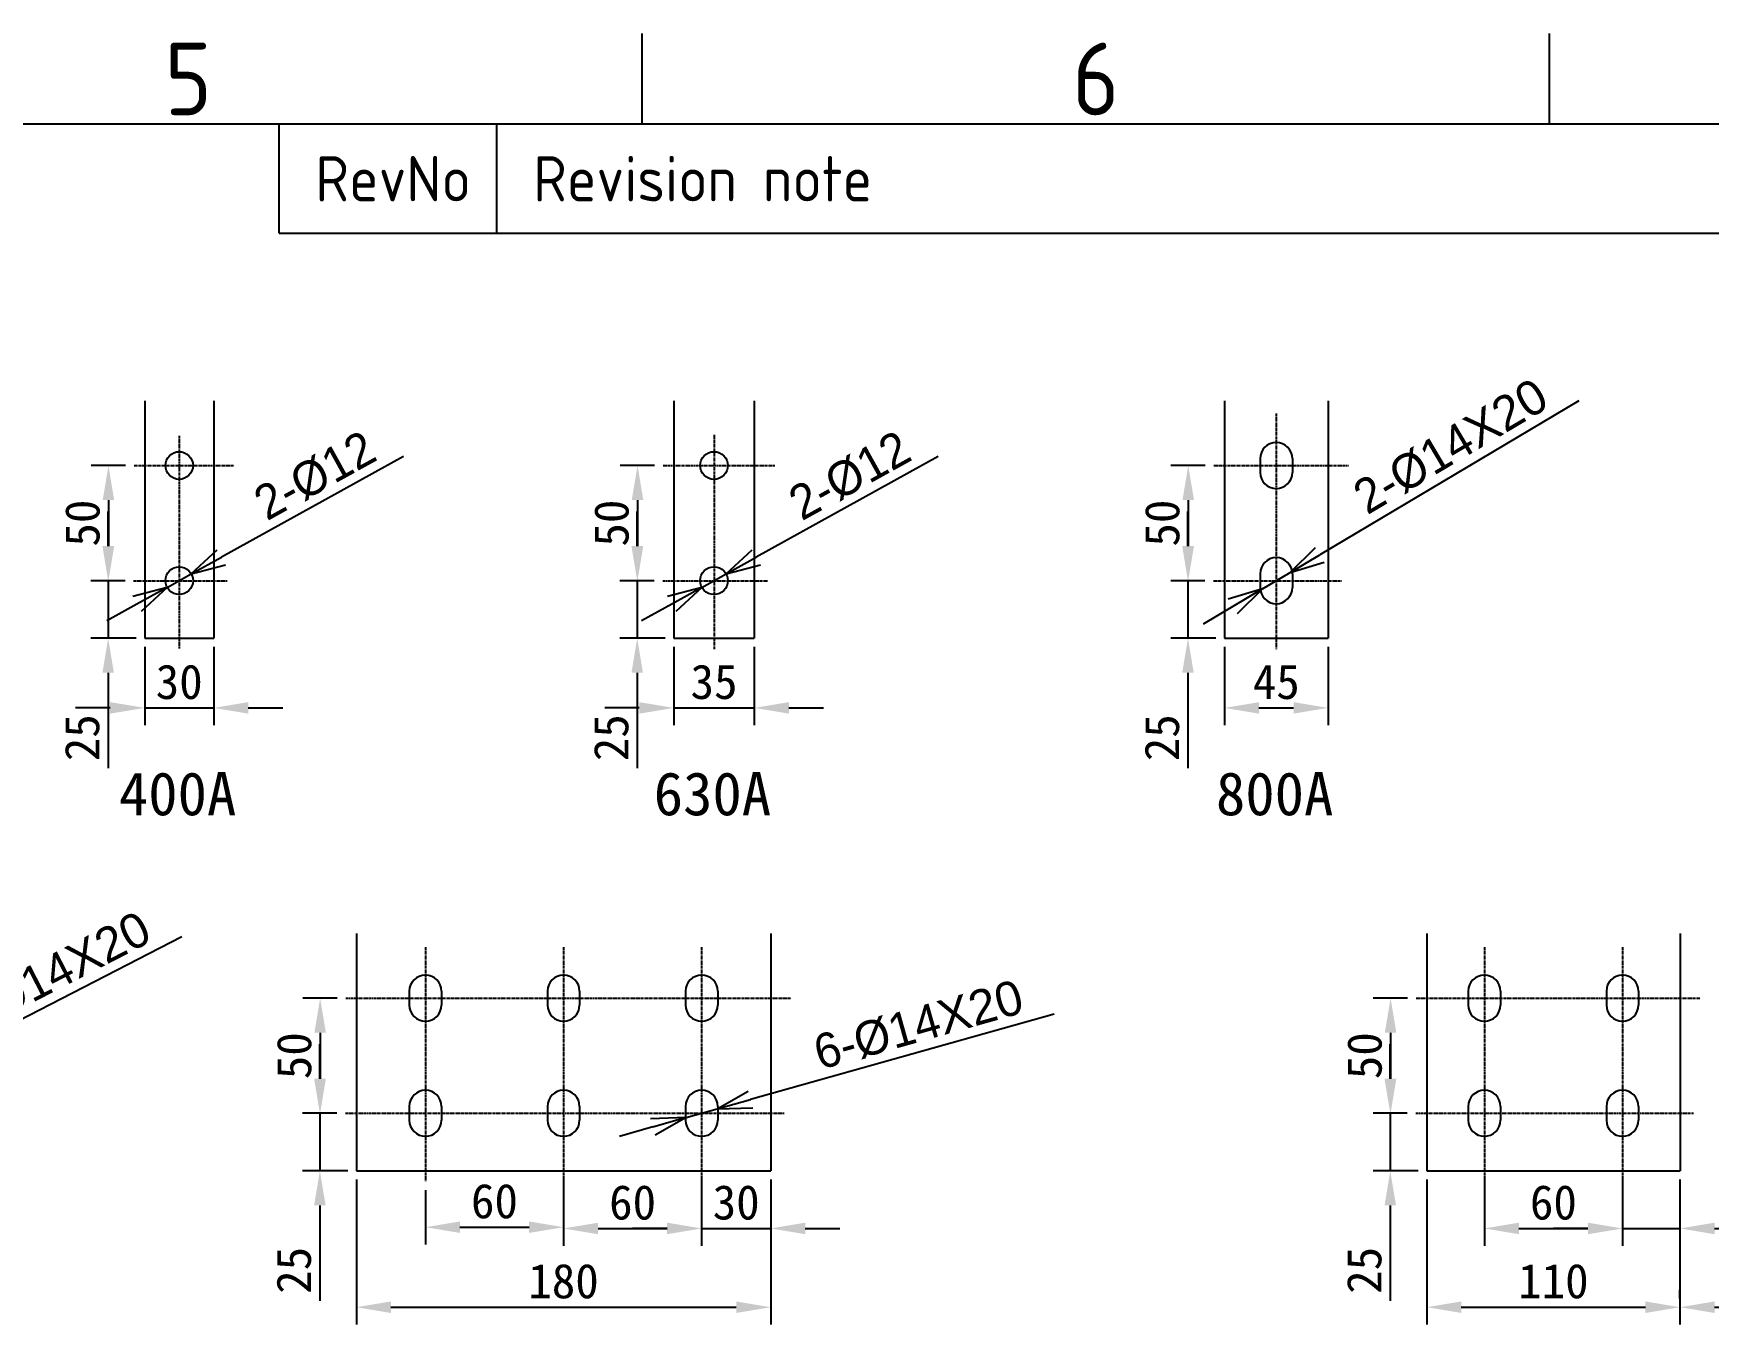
# Model space of a CAD drawing. Header units: millimetres. Extents: x 577122 to 1170950, y -59727 to -57385.
# Drawn here: x 578591 to 579318, y -57985 to -57424 of the extents above; entities that cross this region are included whole.
import ezdxf
from ezdxf.enums import TextEntityAlignment as Align

# ---------------------------------------------------------------- set-up
doc = ezdxf.new("R2010")
doc.units = ezdxf.units.MM
doc.linetypes.add('CENTER', pattern=[2, 1.25, -0.25, 0.25, -0.25])
for name, color, linetype in [('FRAME025', 7, 'Continuous'), ('FRAME050', 6, 'Continuous'), ('FRAME070', 5, 'Continuous')]:
    doc.layers.add(name, color=color, linetype=linetype)
doc.styles.add('ISOCP', font='isocp.shx')
doc.styles.get("Standard").update_dxf_attribs({"font": ''})
doc.styles.add('Style-ENGINEERING', font='ENGINEERING.shx')
doc.styles.add('STYLE1', font='')
doc.styles.get('Standard').set_extended_font_data('NSimSun')
doc.styles.get('STYLE1').set_extended_font_data('仿宋_GB2312')
doc.dimstyles.get("Standard").update_dxf_attribs({"dimtxt": 0.25, "dimasz": 0.25, "dimexe": 0.125, "dimexo": 0.125, "dimgap": 0.125, "dimtad": 1, "dimdec": 4, "dimzin": 2, "dimdsep": 46, "dimtxsty": 'Style-ENGINEERING', "dimblk": 'TerminatorOpen', "dimcen": 0, "dimadec": 4, "dimazin": 3, "dimtfac": 1, "dimtdec": 4, "dimtofl": 0, "dimtmove": 0, "dimatfit": 3, "dimfxl": 0.125, "dimfrac": 2, "dimtolj": 1, "dimtzin": 2, "dimarcsym": 0})
doc.dimstyles.new('STANDARD$0', dxfattribs={"dimtxt": 5, "dimasz": 5, "dimexe": 2.5, "dimexo": 0, "dimgap": 1.25, "dimtad": 1, "dimdec": 4, "dimzin": 0, "dimdsep": 46, "dimtxsty": 'Standard', "dimcen": 0, "dimadec": 0, "dimazin": 0, "dimtfac": 0.514286, "dimtdec": 4, "dimtix": 1, "dimtmove": 0, "dimatfit": 3, "dimfxl": 1, "dimtolj": 1, "dimtzin": 0, "dimarcsym": 0})

# ---------------------------------------------------------------- blocks, each defined once
blk = doc.blocks.new('*D246')
at = {"color": 0, "lineweight": -2}
for p, q in [((578638.84, -57690.51), (578638.84, -57724.51)), ((578668.84, -57690.51), (578668.84, -57724.51)), ((578623.84, -57717.01), (578608.84, -57717.01)), ((578638.84, -57717.01), (578668.84, -57717.01)), ((578683.84, -57717.01), (578698.84, -57717.01))]:
    blk.add_line(p, q, dxfattribs=at)
at = {"color": 0}
for points in [[(578623.84, -57714.51), (578623.84, -57719.51), (578638.84, -57717.01)], [(578683.84, -57714.51), (578683.84, -57719.51), (578668.84, -57717.01)]]:
    blk.add_solid(points, dxfattribs=at)
at = {"layer": 'Defpoints', "color": 0}
for p in [(578638.84, -57686.76), (578668.84, -57686.76), (578668.84, -57717.01)]:
    blk.add_point(p, dxfattribs=at)
at = {"color": 0, "insert": (578653.84, -57705.76), "char_height": 15, "attachment_point": 5}
blk.add_mtext('\\A1;30', dxfattribs=at)
blk = doc.blocks.new('*D247')
at = {"color": 0, "lineweight": -2}
for p, q in [((578622.98, -57646.76), (578622.98, -57631.76)), ((578630.3, -57661.76), (578615.48, -57661.76)), ((578622.98, -57661.76), (578622.98, -57686.76)), ((578635.09, -57686.76), (578615.48, -57686.76)), ((578622.98, -57701.76), (578622.98, -57743.17))]:
    blk.add_line(p, q, dxfattribs=at)
at = {"color": 0}
for points in [[(578620.48, -57646.76), (578625.48, -57646.76), (578622.98, -57661.76)], [(578620.48, -57701.76), (578625.48, -57701.76), (578622.98, -57686.76)]]:
    blk.add_solid(points, dxfattribs=at)
at = {"layer": 'Defpoints', "color": 0}
for p in [(578634.05, -57661.76), (578622.98, -57686.76), (578638.84, -57686.76)]:
    blk.add_point(p, dxfattribs=at)
at = {"color": 0, "insert": (578611.73, -57729.96), "char_height": 15, "attachment_point": 5, "rotation": 90}
blk.add_mtext('\\A1;25', dxfattribs=at)
blk = doc.blocks.new('*D248')
at = {"color": 0, "lineweight": -2}
for p, q in [((578630.48, -57611.76), (578615.6, -57611.76)), ((578623.1, -57626.76), (578623.1, -57646.76)), ((578623.83, -57661.76), (578615.6, -57661.76))]:
    blk.add_line(p, q, dxfattribs=at)
at = {"color": 0}
for points in [[(578620.6, -57626.76), (578625.6, -57626.76), (578623.1, -57611.76)], [(578620.6, -57646.76), (578625.6, -57646.76), (578623.1, -57661.76)]]:
    blk.add_solid(points, dxfattribs=at)
at = {"layer": 'Defpoints', "color": 0}
for p in [(578634.23, -57611.76), (578623.1, -57661.76), (578627.58, -57661.76)]:
    blk.add_point(p, dxfattribs=at)
at = {"color": 0, "insert": (578611.85, -57636.76), "char_height": 15, "attachment_point": 5, "rotation": 90}
blk.add_mtext('\\A1;50', dxfattribs=at)
blk = doc.blocks.new('*D249')
at = {"color": 0, "lineweight": -2}
for p, q in [((578860.32, -57611.76), (578845.44, -57611.76)), ((578852.94, -57626.76), (578852.94, -57646.76)), ((578853.67, -57661.76), (578845.44, -57661.76))]:
    blk.add_line(p, q, dxfattribs=at)
at = {"color": 0}
for points in [[(578850.44, -57626.76), (578855.44, -57626.76), (578852.94, -57611.76)], [(578850.44, -57646.76), (578855.44, -57646.76), (578852.94, -57661.76)]]:
    blk.add_solid(points, dxfattribs=at)
at = {"layer": 'Defpoints', "color": 0}
for p in [(578864.07, -57611.76), (578852.94, -57661.76), (578857.42, -57661.76)]:
    blk.add_point(p, dxfattribs=at)
at = {"color": 0, "insert": (578841.69, -57636.76), "char_height": 15, "attachment_point": 5, "rotation": 90}
blk.add_mtext('\\A1;50', dxfattribs=at)
blk = doc.blocks.new('*D250')
at = {"color": 0, "lineweight": -2}
for p, q in [((578852.81, -57646.76), (578852.81, -57631.76)), ((578860.14, -57661.76), (578845.31, -57661.76)), ((578852.81, -57661.76), (578852.81, -57686.76)), ((578864.93, -57686.76), (578845.31, -57686.76)), ((578852.81, -57701.76), (578852.81, -57743.17))]:
    blk.add_line(p, q, dxfattribs=at)
at = {"color": 0}
for points in [[(578850.31, -57646.76), (578855.31, -57646.76), (578852.81, -57661.76)], [(578850.31, -57701.76), (578855.31, -57701.76), (578852.81, -57686.76)]]:
    blk.add_solid(points, dxfattribs=at)
at = {"layer": 'Defpoints', "color": 0}
for p in [(578863.89, -57661.76), (578852.81, -57686.76), (578868.68, -57686.76)]:
    blk.add_point(p, dxfattribs=at)
at = {"color": 0, "insert": (578841.56, -57729.96), "char_height": 15, "attachment_point": 5, "rotation": 90}
blk.add_mtext('\\A1;25', dxfattribs=at)
blk = doc.blocks.new('*D251')
at = {"color": 0, "lineweight": -2}
for p, q in [((578868.68, -57690.51), (578868.68, -57724.51)), ((578903.68, -57690.51), (578903.68, -57724.51)), ((578853.68, -57717.01), (578838.68, -57717.01)), ((578868.68, -57717.01), (578903.68, -57717.01)), ((578918.68, -57717.01), (578933.68, -57717.01))]:
    blk.add_line(p, q, dxfattribs=at)
at = {"color": 0}
for points in [[(578853.68, -57714.51), (578853.68, -57719.51), (578868.68, -57717.01)], [(578918.68, -57714.51), (578918.68, -57719.51), (578903.68, -57717.01)]]:
    blk.add_solid(points, dxfattribs=at)
at = {"layer": 'Defpoints', "color": 0}
for p in [(578868.68, -57686.76), (578903.68, -57686.76), (578903.68, -57717.01)]:
    blk.add_point(p, dxfattribs=at)
at = {"color": 0, "insert": (578886.18, -57705.76), "char_height": 15, "attachment_point": 5}
blk.add_mtext('\\A1;35', dxfattribs=at)
blk = doc.blocks.new('*D165')
at = {"color": 0, "lineweight": -2}
for p, q in [((579107.92, -57690.51), (579107.92, -57724.51)), ((579152.92, -57690.51), (579152.92, -57724.51)), ((579122.92, -57717.01), (579137.92, -57717.01))]:
    blk.add_line(p, q, dxfattribs=at)
at = {"color": 0}
for points in [[(579122.92, -57714.51), (579122.92, -57719.51), (579107.92, -57717.01)], [(579137.92, -57714.51), (579137.92, -57719.51), (579152.92, -57717.01)]]:
    blk.add_solid(points, dxfattribs=at)
at = {"layer": 'Defpoints', "color": 0}
for p in [(579107.92, -57686.76), (579152.92, -57686.76), (579152.92, -57717.01)]:
    blk.add_point(p, dxfattribs=at)
at = {"color": 0, "insert": (579130.42, -57705.76), "char_height": 15, "attachment_point": 5}
blk.add_mtext('\\A1;45', dxfattribs=at)
blk = doc.blocks.new('*D166')
at = {"color": 0, "lineweight": -2}
for p, q in [((579092.06, -57646.76), (579092.06, -57631.76)), ((579099.39, -57661.76), (579084.56, -57661.76)), ((579092.06, -57661.76), (579092.06, -57686.76)), ((579104.17, -57686.76), (579084.56, -57686.76)), ((579092.06, -57701.76), (579092.06, -57743.17))]:
    blk.add_line(p, q, dxfattribs=at)
at = {"color": 0}
for points in [[(579089.56, -57646.76), (579094.56, -57646.76), (579092.06, -57661.76)], [(579089.56, -57701.76), (579094.56, -57701.76), (579092.06, -57686.76)]]:
    blk.add_solid(points, dxfattribs=at)
at = {"layer": 'Defpoints', "color": 0}
for p in [(579103.14, -57661.76), (579092.06, -57686.76), (579107.92, -57686.76)]:
    blk.add_point(p, dxfattribs=at)
at = {"color": 0, "insert": (579080.81, -57729.96), "char_height": 15, "attachment_point": 5, "rotation": 90}
blk.add_mtext('\\A1;25', dxfattribs=at)
blk = doc.blocks.new('*D167')
at = {"color": 0, "lineweight": -2}
for p, q in [((579099.56, -57611.76), (579084.68, -57611.76)), ((579092.18, -57626.76), (579092.18, -57646.76)), ((579092.91, -57661.76), (579084.68, -57661.76))]:
    blk.add_line(p, q, dxfattribs=at)
at = {"color": 0}
for points in [[(579089.68, -57626.76), (579094.68, -57626.76), (579092.18, -57611.76)], [(579089.68, -57646.76), (579094.68, -57646.76), (579092.18, -57661.76)]]:
    blk.add_solid(points, dxfattribs=at)
at = {"layer": 'Defpoints', "color": 0}
for p in [(579103.31, -57611.76), (579092.18, -57661.76), (579096.66, -57661.76)]:
    blk.add_point(p, dxfattribs=at)
at = {"color": 0, "insert": (579080.93, -57636.76), "char_height": 15, "attachment_point": 5, "rotation": 90}
blk.add_mtext('\\A1;50', dxfattribs=at)
blk = doc.blocks.new('TerminatorOpen')
at = {"color": 0, "linetype": 'Continuous', "lineweight": -2}
for q in [(-1, 0.25), (-1, 0), (-1, -0.25)]:
    blk.add_line((0, 0), q, dxfattribs=at)
blk = doc.blocks.new('*D171')
at = {"color": 0, "lineweight": -2}
for p, q in [((579261.91, -57583.67), (579149.33, -57650.52)), ((579124.4, -57665.33), (579136.44, -57658.18)), ((579111.5, -57672.99), (579098.61, -57680.65))]:
    blk.add_line(p, q, dxfattribs=at)
at = {"layer": 'Defpoints', "color": 0}
for p in [(579136.44, -57658.18), (579124.4, -57665.33)]:
    blk.add_point(p, dxfattribs=at)
at = {"color": 0, "lineweight": -2, "xscale": 15, "yscale": 15, "zscale": 15}
for p, rotation in [((579136.44, -57658.18), 210.7045837862524), ((579124.4, -57665.33), 30.70458378625233)]:
    blk.add_blockref('TerminatorOpen', p, dxfattribs=dict(at, rotation=rotation))
at = {"color": 0, "insert": (579206.24, -57603.46), "char_height": 15, "attachment_point": 5, "rotation": 30.70458, "style": 'Style-ENGINEERING'}
blk.add_mtext('\\A1;2-%%c14{\\fArial|b0|i0|c0|p32;X20}', dxfattribs=at)
blk = doc.blocks.new('*D175')
at = {"color": 0, "lineweight": -2}
for p, q in [((578751.23, -57607.77), (578672.2, -57651.57)), ((578648.59, -57664.66), (578659.08, -57658.85)), ((578635.47, -57671.94), (578622.35, -57679.21))]:
    blk.add_line(p, q, dxfattribs=at)
at = {"layer": 'Defpoints', "color": 0}
for p in [(578659.08, -57658.85), (578648.59, -57664.66)]:
    blk.add_point(p, dxfattribs=at)
at = {"color": 0, "lineweight": -2, "xscale": 15, "yscale": 15, "zscale": 15}
for p, rotation in [((578659.08, -57658.85), 209.0010797323863), ((578648.59, -57664.66), 29.00107973238636)]:
    blk.add_blockref('TerminatorOpen', p, dxfattribs=dict(at, rotation=rotation))
at = {"color": 0, "insert": (578712.82, -57616.2), "char_height": 15, "attachment_point": 5, "rotation": 29.00108, "style": 'Style-ENGINEERING'}
blk.add_mtext('\\A1;2-%%c12', dxfattribs=at)
blk = doc.blocks.new('*D176')
at = {"color": 0, "lineweight": -2}
for p, q in [((578983.57, -57607.77), (578904.54, -57651.57)), ((578880.93, -57664.66), (578891.42, -57658.85)), ((578867.81, -57671.94), (578854.69, -57679.21))]:
    blk.add_line(p, q, dxfattribs=at)
at = {"layer": 'Defpoints', "color": 0}
for p in [(578891.42, -57658.85), (578880.93, -57664.66)]:
    blk.add_point(p, dxfattribs=at)
at = {"color": 0, "lineweight": -2, "xscale": 15, "yscale": 15, "zscale": 15}
for p, rotation in [((578891.42, -57658.85), 209.0010797319002), ((578880.93, -57664.66), 29.00107973190019)]:
    blk.add_blockref('TerminatorOpen', p, dxfattribs=dict(at, rotation=rotation))
at = {"color": 0, "insert": (578945.16, -57616.2), "char_height": 15, "attachment_point": 5, "rotation": 29.00108, "style": 'Style-ENGINEERING'}
blk.add_mtext('\\A1;2-%%c12', dxfattribs=at)
blk = doc.blocks.new('*D185')
at = {"color": 0, "lineweight": -2}
for p, q in [((578655.03, -57816.36), (578525.75, -57882.98)), ((578499.97, -57896.26), (578512.42, -57889.85)), ((578486.64, -57903.13), (578473.3, -57910))]:
    blk.add_line(p, q, dxfattribs=at)
at = {"layer": 'Defpoints', "color": 0}
for p in [(578512.42, -57889.85), (578499.97, -57896.26)]:
    blk.add_point(p, dxfattribs=at)
at = {"color": 0, "lineweight": -2, "xscale": 15, "yscale": 15, "zscale": 15}
for p, rotation in [((578512.42, -57889.85), 207.2617780957393), ((578499.97, -57896.26), 27.26177809573937)]:
    blk.add_blockref('TerminatorOpen', p, dxfattribs=dict(at, rotation=rotation))
at = {"color": 0, "insert": (578598.28, -57832.77), "char_height": 15, "attachment_point": 5, "rotation": 27.26178, "style": 'Style-ENGINEERING'}
blk.add_mtext('\\A1;4-%%c14{\\fArial|b0|i0|c0|p32;X20}', dxfattribs=at)
blk = doc.blocks.new('*D189')
at = {"color": 0, "lineweight": -2}
for p, q in [((578722.45, -57843.05), (578707.56, -57843.05)), ((578715.06, -57858.05), (578715.06, -57878.05)), ((578715.79, -57893.05), (578707.56, -57893.05))]:
    blk.add_line(p, q, dxfattribs=at)
at = {"color": 0}
for points in [[(578712.56, -57858.05), (578717.56, -57858.05), (578715.06, -57843.05)], [(578712.56, -57878.05), (578717.56, -57878.05), (578715.06, -57893.05)]]:
    blk.add_solid(points, dxfattribs=at)
at = {"layer": 'Defpoints', "color": 0}
for p in [(578726.2, -57843.05), (578715.06, -57893.05), (578719.54, -57893.05)]:
    blk.add_point(p, dxfattribs=at)
at = {"color": 0, "insert": (578703.81, -57868.05), "char_height": 15, "attachment_point": 5, "rotation": 90}
blk.add_mtext('\\A1;50', dxfattribs=at)
blk = doc.blocks.new('*D190')
at = {"color": 0, "lineweight": -2}
for p, q in [((578714.94, -57878.05), (578714.94, -57863.05)), ((578722.27, -57893.05), (578707.44, -57893.05)), ((578714.94, -57893.05), (578714.94, -57918.05)), ((578727.05, -57918.05), (578707.44, -57918.05)), ((578714.94, -57933.05), (578714.94, -57974.47))]:
    blk.add_line(p, q, dxfattribs=at)
at = {"color": 0}
for points in [[(578712.44, -57878.05), (578717.44, -57878.05), (578714.94, -57893.05)], [(578712.44, -57933.05), (578717.44, -57933.05), (578714.94, -57918.05)]]:
    blk.add_solid(points, dxfattribs=at)
at = {"layer": 'Defpoints', "color": 0}
for p in [(578726.02, -57893.05), (578714.94, -57918.05), (578730.8, -57918.05)]:
    blk.add_point(p, dxfattribs=at)
at = {"color": 0, "insert": (578703.69, -57961.26), "char_height": 15, "attachment_point": 5, "rotation": 90}
blk.add_mtext('\\A1;25', dxfattribs=at)
blk = doc.blocks.new('*D191')
at = {"color": 0, "lineweight": -2}
for p, q in [((578730.8, -57921.8), (578730.8, -57984.77)), ((578910.8, -57921.8), (578910.8, -57984.77)), ((578745.8, -57977.27), (578895.8, -57977.27))]:
    blk.add_line(p, q, dxfattribs=at)
at = {"color": 0}
for points in [[(578745.8, -57974.77), (578745.8, -57979.77), (578730.8, -57977.27)], [(578895.8, -57974.77), (578895.8, -57979.77), (578910.8, -57977.27)]]:
    blk.add_solid(points, dxfattribs=at)
at = {"layer": 'Defpoints', "color": 0}
for p in [(578730.8, -57918.05), (578910.8, -57918.05), (578910.8, -57977.27)]:
    blk.add_point(p, dxfattribs=at)
at = {"color": 0, "insert": (578820.8, -57966.02), "char_height": 15, "attachment_point": 5}
blk.add_mtext('\\A1;180', dxfattribs=at)
blk = doc.blocks.new('*D192')
at = {"color": 0, "lineweight": -2}
for p, q in [((579033.91, -57849.98), (578901.98, -57887.1)), ((578874.06, -57894.95), (578887.54, -57891.16)), ((578859.62, -57899.01), (578845.18, -57903.07))]:
    blk.add_line(p, q, dxfattribs=at)
at = {"layer": 'Defpoints', "color": 0}
for p in [(578887.54, -57891.16), (578874.06, -57894.95)]:
    blk.add_point(p, dxfattribs=at)
at = {"color": 0, "lineweight": -2, "xscale": 15, "yscale": 15, "zscale": 15}
for p, rotation in [((578887.54, -57891.16), 195.7119686433278), ((578874.06, -57894.95), 15.71196864332784)]:
    blk.add_blockref('TerminatorOpen', p, dxfattribs=dict(at, rotation=rotation))
at = {"color": 0, "insert": (578975.02, -57854.7), "char_height": 15, "attachment_point": 5, "rotation": 15.71197, "style": 'Style-ENGINEERING'}
blk.add_mtext('\\A1;6-%%c14{\\fArial|b0|i0|c0|p32;X20}', dxfattribs=at)
blk = doc.blocks.new('*D193')
at = {"color": 0, "lineweight": -2}
for p, q in [((578820.8, -57921.8), (578820.8, -57950.57)), ((578880.8, -57921.8), (578880.8, -57950.57)), ((578835.8, -57943.07), (578865.8, -57943.07))]:
    blk.add_line(p, q, dxfattribs=at)
at = {"color": 0}
for points in [[(578835.8, -57940.57), (578835.8, -57945.57), (578820.8, -57943.07)], [(578865.8, -57940.57), (578865.8, -57945.57), (578880.8, -57943.07)]]:
    blk.add_solid(points, dxfattribs=at)
at = {"layer": 'Defpoints', "color": 0}
for p in [(578820.8, -57918.05), (578880.8, -57918.05), (578880.8, -57943.07)]:
    blk.add_point(p, dxfattribs=at)
at = {"color": 0, "insert": (578850.8, -57931.82), "char_height": 15, "attachment_point": 5}
blk.add_mtext('\\A1;60', dxfattribs=at)
blk = doc.blocks.new('*D194')
at = {"color": 0, "lineweight": -2}
for p, q in [((578760.8, -57926.5), (578760.8, -57950.02)), ((578820.8, -57926.5), (578820.8, -57950.02)), ((578775.8, -57942.52), (578805.8, -57942.52))]:
    blk.add_line(p, q, dxfattribs=at)
at = {"color": 0}
for points in [[(578775.8, -57940.02), (578775.8, -57945.02), (578760.8, -57942.52)], [(578805.8, -57940.02), (578805.8, -57945.02), (578820.8, -57942.52)]]:
    blk.add_solid(points, dxfattribs=at)
at = {"layer": 'Defpoints', "color": 0}
for p in [(578760.8, -57922.75), (578820.8, -57922.75), (578820.8, -57942.52)]:
    blk.add_point(p, dxfattribs=at)
at = {"color": 0, "insert": (578790.8, -57931.27), "char_height": 15, "attachment_point": 5}
blk.add_mtext('\\A1;60', dxfattribs=at)
blk = doc.blocks.new('*D195')
at = {"color": 0, "lineweight": -2}
for p, q in [((578880.8, -57921.8), (578880.8, -57950.57)), ((578910.8, -57921.8), (578910.8, -57950.57)), ((578865.8, -57943.07), (578850.8, -57943.07)), ((578880.8, -57943.07), (578910.8, -57943.07)), ((578925.8, -57943.07), (578940.8, -57943.07))]:
    blk.add_line(p, q, dxfattribs=at)
at = {"color": 0}
for points in [[(578865.8, -57940.57), (578865.8, -57945.57), (578880.8, -57943.07)], [(578925.8, -57940.57), (578925.8, -57945.57), (578910.8, -57943.07)]]:
    blk.add_solid(points, dxfattribs=at)
at = {"layer": 'Defpoints', "color": 0}
for p in [(578880.8, -57918.05), (578910.8, -57918.05), (578910.8, -57943.07)]:
    blk.add_point(p, dxfattribs=at)
at = {"color": 0, "insert": (578895.8, -57931.82), "char_height": 15, "attachment_point": 5}
blk.add_mtext('\\A1;30', dxfattribs=at)
blk = doc.blocks.new('*D196')
at = {"color": 0, "lineweight": -2}
for p, q in [((579220.81, -57921.8), (579220.81, -57950.57)), ((579280.81, -57921.8), (579280.81, -57950.57)), ((579235.81, -57943.07), (579265.81, -57943.07))]:
    blk.add_line(p, q, dxfattribs=at)
at = {"color": 0}
for points in [[(579235.81, -57940.57), (579235.81, -57945.57), (579220.81, -57943.07)], [(579265.81, -57940.57), (579265.81, -57945.57), (579280.81, -57943.07)]]:
    blk.add_solid(points, dxfattribs=at)
at = {"layer": 'Defpoints', "color": 0}
for p in [(579220.81, -57918.05), (579280.81, -57918.05), (579280.81, -57943.07)]:
    blk.add_point(p, dxfattribs=at)
at = {"color": 0, "insert": (579250.81, -57931.82), "char_height": 15, "attachment_point": 5}
blk.add_mtext('\\A1;60', dxfattribs=at)
blk = doc.blocks.new('*D197')
at = {"color": 0, "lineweight": -2}
for p, q in [((579195.81, -57921.8), (579195.81, -57984.77)), ((579305.81, -57921.8), (579305.81, -57984.77)), ((579210.81, -57977.27), (579290.81, -57977.27))]:
    blk.add_line(p, q, dxfattribs=at)
at = {"color": 0}
for points in [[(579210.81, -57974.77), (579210.81, -57979.77), (579195.81, -57977.27)], [(579290.81, -57974.77), (579290.81, -57979.77), (579305.81, -57977.27)]]:
    blk.add_solid(points, dxfattribs=at)
at = {"layer": 'Defpoints', "color": 0}
for p in [(579195.81, -57918.05), (579305.81, -57918.05), (579305.81, -57977.27)]:
    blk.add_point(p, dxfattribs=at)
at = {"color": 0, "insert": (579250.81, -57966.02), "char_height": 15, "attachment_point": 5}
blk.add_mtext('\\A1;110', dxfattribs=at)
blk = doc.blocks.new('*D198')
at = {"color": 0, "lineweight": -2}
for p, q in [((579179.95, -57878.05), (579179.95, -57863.05)), ((579187.28, -57893.05), (579172.45, -57893.05)), ((579179.95, -57893.05), (579179.95, -57918.05)), ((579192.06, -57918.05), (579172.45, -57918.05)), ((579179.95, -57933.05), (579179.95, -57974.47))]:
    blk.add_line(p, q, dxfattribs=at)
at = {"color": 0}
for points in [[(579177.45, -57878.05), (579182.45, -57878.05), (579179.95, -57893.05)], [(579177.45, -57933.05), (579182.45, -57933.05), (579179.95, -57918.05)]]:
    blk.add_solid(points, dxfattribs=at)
at = {"layer": 'Defpoints', "color": 0}
for p in [(579191.03, -57893.05), (579179.95, -57918.05), (579195.81, -57918.05)]:
    blk.add_point(p, dxfattribs=at)
at = {"color": 0, "insert": (579168.7, -57961.26), "char_height": 15, "attachment_point": 5, "rotation": 90}
blk.add_mtext('\\A1;25', dxfattribs=at)
blk = doc.blocks.new('*D199')
at = {"color": 0, "lineweight": -2}
for p, q in [((579187.46, -57843.05), (579172.58, -57843.05)), ((579180.08, -57858.05), (579180.08, -57878.05)), ((579180.8, -57893.05), (579172.58, -57893.05))]:
    blk.add_line(p, q, dxfattribs=at)
at = {"color": 0}
for points in [[(579177.58, -57858.05), (579182.58, -57858.05), (579180.08, -57843.05)], [(579177.58, -57878.05), (579182.58, -57878.05), (579180.08, -57893.05)]]:
    blk.add_solid(points, dxfattribs=at)
at = {"layer": 'Defpoints', "color": 0}
for p in [(579191.21, -57843.05), (579180.08, -57893.05), (579184.55, -57893.05)]:
    blk.add_point(p, dxfattribs=at)
at = {"color": 0, "insert": (579168.83, -57868.05), "char_height": 15, "attachment_point": 5, "rotation": 90}
blk.add_mtext('\\A1;50', dxfattribs=at)
blk = doc.blocks.new('*D200')
at = {"color": 0, "lineweight": -2}
for p, q in [((579280.81, -57921.8), (579280.81, -57950.57)), ((579305.81, -57921.8), (579305.81, -57950.57)), ((579265.81, -57943.07), (579250.81, -57943.07)), ((579280.81, -57943.07), (579305.81, -57943.07)), ((579320.81, -57943.07), (579362.23, -57943.07))]:
    blk.add_line(p, q, dxfattribs=at)
at = {"color": 0}
for points in [[(579265.81, -57940.57), (579265.81, -57945.57), (579280.81, -57943.07)], [(579320.81, -57940.57), (579320.81, -57945.57), (579305.81, -57943.07)]]:
    blk.add_solid(points, dxfattribs=at)
at = {"layer": 'Defpoints', "color": 0}
for p in [(579280.81, -57918.05), (579305.81, -57918.05), (579305.81, -57943.07)]:
    blk.add_point(p, dxfattribs=at)
at = {"color": 0, "insert": (579349.02, -57931.82), "char_height": 15, "attachment_point": 5}
blk.add_mtext('\\A1;25', dxfattribs=at)
blk = doc.blocks.new('*D242')
at = {"color": 0, "lineweight": -2}
for p, q in [((579305.81, -57973.52), (579305.81, -57969.77)), ((579394.81, -57973.52), (579394.81, -57969.77)), ((579320.81, -57977.27), (579379.81, -57977.27))]:
    blk.add_line(p, q, dxfattribs=at)
at = {"color": 0}
for points in [[(579320.81, -57974.77), (579320.81, -57979.77), (579305.81, -57977.27)], [(579379.81, -57974.77), (579379.81, -57979.77), (579394.81, -57977.27)]]:
    blk.add_solid(points, dxfattribs=at)
at = {"layer": 'Defpoints', "color": 0}
for p in [(579305.81, -57977.27), (579394.81, -57977.27), (579394.81, -57977.27)]:
    blk.add_point(p, dxfattribs=at)
at = {"color": 0, "insert": (579350.31, -57966.02), "char_height": 15, "attachment_point": 5}
blk.add_mtext('\\A1;89', dxfattribs=at)

msp = doc.modelspace()

# ---------------------------------------------------------------- linework, layer by layer
for p, q in [((578638.83605, -57583.65152), (578638.83605, -57686.75568)), ((578668.83605, -57583.65152), (578668.83605, -57686.75568)), ((578868.67522, -57583.65152), (578868.67522, -57686.75568)), ((578903.67522, -57583.65152), (578903.67522, -57686.75568)), ((579107.91812, -57583.65152), (579107.91812, -57686.75568)), ((579152.91812, -57583.65152), (579152.91812, -57686.75568)), ((579123.41812, -57608.75568), (579123.41812, -57614.75568)), ((579137.41812, -57608.75568), (579137.41812, -57614.75568)), ((579123.41812, -57658.75568), (579123.41812, -57664.75568)), ((579137.41812, -57658.75568), (579137.41812, -57664.75568)), ((578638.83605, -57686.75568), (578668.83605, -57686.75568)), ((578868.67522, -57686.75568), (578903.67522, -57686.75568)), ((579107.91812, -57686.75568), (579152.91812, -57686.75568)), ((578730.80125, -57814.94914), (578730.80125, -57918.0533)), ((578910.80125, -57814.94914), (578910.80125, -57918.0533)), ((579195.8132, -57814.94914), (579195.8132, -57918.0533)), ((579305.8132, -57814.94914), (579305.8132, -57918.0533)), ((578753.80125, -57840.0533), (578753.80125, -57846.0533)), ((578767.80125, -57840.0533), (578767.80125, -57846.0533)), ((578813.80125, -57840.0533), (578813.80125, -57846.0533)), ((578827.80125, -57840.0533), (578827.80125, -57846.0533)), ((578873.80125, -57840.0533), (578873.80125, -57846.0533)), ((578887.80125, -57840.0533), (578887.80125, -57846.0533)), ((579213.8132, -57840.0533), (579213.8132, -57846.0533)), ((579227.8132, -57840.0533), (579227.8132, -57846.0533)), ((579273.8132, -57840.0533), (579273.8132, -57846.0533)), ((579287.8132, -57840.0533), (579287.8132, -57846.0533)), ((578753.80125, -57890.0533), (578753.80125, -57896.0533)), ((578767.80125, -57890.0533), (578767.80125, -57896.0533)), ((578813.80125, -57890.0533), (578813.80125, -57896.0533)), ((578827.80125, -57890.0533), (578827.80125, -57896.0533)), ((578873.80125, -57890.0533), (578873.80125, -57896.0533)), ((578887.80125, -57890.0533), (578887.80125, -57896.0533)), ((579213.8132, -57890.0533), (579213.8132, -57896.0533)), ((579227.8132, -57890.0533), (579227.8132, -57896.0533)), ((579273.8132, -57890.0533), (579273.8132, -57896.0533)), ((579287.8132, -57890.0533), (579287.8132, -57896.0533)), ((578730.80125, -57918.0533), (578910.80125, -57918.0533)), ((579195.8132, -57918.0533), (579305.8132, -57918.0533))]:
    msp.add_line(p, q)
at = {"color": 1, "linetype": 'CENTER'}
for p, q in [((579130.41812, -57589.22507), (579130.41812, -57691.4475)), ((578653.83605, -57598.81202), (578653.83605, -57691.17337)), ((578886.17522, -57598.4335), (578886.17522, -57691.4475)), ((578634.23099, -57611.75568), (578677.75493, -57611.75568)), ((578864.07016, -57611.75568), (578912.59409, -57611.75568)), ((579103.31306, -57611.75568), (579161.83699, -57611.75568)), ((578634.0545, -57661.75568), (578674.65106, -57661.75568)), ((578863.89366, -57661.75568), (578909.49023, -57661.75568)), ((579103.13656, -57661.75568), (579158.73313, -57661.75568)), ((578760.80125, -57820.84765), (578760.80125, -57922.74513)), ((578820.80125, -57820.84765), (578820.80125, -57922.74513)), ((578880.80125, -57820.84765), (578880.80125, -57922.74513)), ((579220.8132, -57820.84765), (579220.8132, -57922.74513)), ((579280.8132, -57820.84765), (579280.8132, -57922.74513)), ((578726.19619, -57843.0533), (578919.72013, -57843.0533)), ((579191.20814, -57843.0533), (579314.73208, -57843.0533)), ((578726.01969, -57893.0533), (578916.61626, -57893.0533)), ((579191.03164, -57893.0533), (579311.62821, -57893.0533))]:
    msp.add_line(p, q, dxfattribs=at)
for centre in [(578653.83605, -57611.75568), (578886.17522, -57611.75568), (578653.83605, -57661.75568), (578886.17522, -57661.75568)]:
    msp.add_circle(centre, 6)
for centre, start, end in [((579130.41812, -57608.75568), 0, 180), ((579130.41812, -57614.75568), 180, 0), ((579130.41812, -57658.75568), 0, 180), ((579130.41812, -57664.75568), 180, 0), ((578760.80125, -57840.0533), 0, 180), ((578820.80125, -57840.0533), 0, 180), ((578880.80125, -57840.0533), 0, 180), ((579220.8132, -57840.0533), 0, 180), ((579280.8132, -57840.0533), 0, 180), ((578760.80125, -57846.0533), 180, 0), ((578820.80125, -57846.0533), 180, 0), ((578880.80125, -57846.0533), 180, 0), ((579220.8132, -57846.0533), 180, 0), ((579280.8132, -57846.0533), 180, 0), ((578760.80125, -57890.0533), 0, 180), ((578820.80125, -57890.0533), 0, 180), ((578880.80125, -57890.0533), 0, 180), ((579220.8132, -57890.0533), 0, 180), ((579280.8132, -57890.0533), 0, 180), ((578760.80125, -57896.0533), 180, 0), ((578820.80125, -57896.0533), 180, 0), ((578880.80125, -57896.0533), 180, 0), ((579220.8132, -57896.0533), 180, 0), ((579280.8132, -57896.0533), 180, 0)]:
    msp.add_arc(centre, 7, start, end)
at = {"layer": 'FRAME050'}
for p, q in [((578854.92206, -57463.56646), (578854.92206, -57424.14214)), ((579249.16526, -57463.56646), (579249.16526, -57424.14214))]:
    msp.add_line(p, q, dxfattribs=at)
at = {"layer": 'FRAME070'}
for p, q in [((580214.77749, -57463.56646), (577200.37273, -57463.56646)), ((578697.22478, -57510.87565), (578697.22478, -57463.56646)), ((578791.84315, -57510.87565), (578791.84315, -57463.56646)), ((578697.22478, -57510.87565), (580214.77749, -57510.87565))]:
    msp.add_line(p, q, dxfattribs=at)

# ---------------------------------------------------------------- texts
at = {"style": 'STYLE1'}
for tag, p in [('400A', (578627.62777, -57763.64207)), ('630A', (578859.96694, -57763.64207)), ('800A', (579104.20984, -57763.64207))]:
    msp.add_attdef(tag, p, '', height=18.75, dxfattribs=at)
at = {"layer": 'FRAME025', "style": 'ISOCP'}
for s, p in [('RevNo', (578712.99451, -57487.22105)), ('Revision note', (578807.61288, -57487.22105))]:
    msp.add_text(s, height=19.71216, dxfattribs=at).set_placement(p, align=Align.MIDDLE_LEFT)
at = {"layer": 'FRAME050', "style": 'ISOCP'}
for s, p in [('5', (578657.80046, -57443.8543)), ('6', (579052.04366, -57443.8543))]:
    msp.add_text(s, height=31.53946, dxfattribs=at).set_placement(p, align=Align.MIDDLE)

# ---------------------------------------------------------------- dimensions: what is measured, and where the dimension line sits
for p1, p2, text, picture, middle in [((579124.39944, -57665.32996), (579136.4368, -57658.18139), '2-%%c14{\\fArial|b0|i0|c0|p32;X20}', '*D171', (579206.24271, -57603.45741)), ((578648.58839, -57664.66463), (578659.08372, -57658.84672), '2-%%c12', '*D175', (578712.82182, -57616.19501)), ((578880.92756, -57664.66463), (578891.42288, -57658.84672), '2-%%c12', '*D176', (578945.16098, -57616.19501))]:
    dim = msp.add_diameter_dim_2p(p1=p1, p2=p2, text=text, dimstyle='Standard', override={"dimscale": 6, "dimtxt": 2.5, "dimasz": 2.5, "dimexe": 1.25, "dimexo": 0.625, "dimgap": 0.625, "dimtad": 1, "dimtih": 0, "dimtoh": 0, "dimzin": 8, "dimlunit": 6, "dimcen": 2.5, "dimtofl": 1})
    dim.commit()
    dim.dimension.update_dxf_attribs({"geometry": picture, "text_midpoint": middle})
for base, p1, p2, picture, middle in [((578623.0998, -57661.75568), (578634.23099, -57611.75568), (578627.57746, -57661.75568), '*D248', (578611.8498, -57636.75568)), ((578852.93897, -57661.75568), (578864.07016, -57611.75568), (578857.41662, -57661.75568), '*D249', (578841.68897, -57636.75568)), ((579092.18187, -57661.75568), (579103.31306, -57611.75568), (579096.65952, -57661.75568), '*D167', (579080.93187, -57636.75568)), ((578622.97542, -57686.75568), (578634.0545, -57661.75568), (578638.83605, -57686.75568), '*D247', (578611.72542, -57729.96401)), ((578852.81459, -57686.75568), (578863.89366, -57661.75568), (578868.67522, -57686.75568), '*D250', (578841.56459, -57729.96401)), ((579092.05749, -57686.75568), (579103.13656, -57661.75568), (579107.91812, -57686.75568), '*D166', (579080.80749, -57729.96401)), ((578715.065, -57893.0533), (578726.19619, -57843.0533), (578719.54266, -57893.0533), '*D189', (578703.815, -57868.0533)), ((579180.07695, -57893.0533), (579191.20814, -57843.0533), (579184.55461, -57893.0533), '*D199', (579168.82695, -57868.0533)), ((578714.94062, -57918.0533), (578726.01969, -57893.0533), (578730.80125, -57918.0533), '*D190', (578703.69062, -57961.26163)), ((579179.95257, -57918.0533), (579191.03164, -57893.0533), (579195.8132, -57918.0533), '*D198', (579168.70257, -57961.26163))]:
    dim = msp.add_linear_dim(base=base, p1=p1, p2=p2, angle=90, dimstyle='STANDARD$0', override={"dimscale": 6, "dimtxt": 2.5, "dimasz": 2.5, "dimexe": 1.25, "dimexo": 0.625, "dimgap": 0.625, "dimzin": 8, "dimlunit": 6, "dimcen": 2.5, "dimtfac": 1, "dimtix": 0})
    dim.commit()
    dim.dimension.update_dxf_attribs({"geometry": picture, "text_midpoint": middle})
for base, p1, p2, picture, middle in [((578668.83605, -57717.01186), (578638.83605, -57686.75568), (578668.83605, -57686.75568), '*D246', (578653.83605, -57705.76186)), ((578903.67522, -57717.01186), (578868.67522, -57686.75568), (578903.67522, -57686.75568), '*D251', (578886.17522, -57705.76186)), ((579152.91812, -57717.01186), (579107.91812, -57686.75568), (579152.91812, -57686.75568), '*D165', (579130.41812, -57705.76186)), ((578910.80125, -57977.27405), (578730.80125, -57918.0533), (578910.80125, -57918.0533), '*D191', (578820.80125, -57966.02405)), ((578880.80125, -57943.06757), (578820.80125, -57918.0533), (578880.80125, -57918.0533), '*D193', (578850.80125, -57931.81757)), ((578910.80125, -57943.06757), (578880.80125, -57918.0533), (578910.80125, -57918.0533), '*D195', (578895.80125, -57931.81757)), ((579305.8132, -57977.27405), (579195.8132, -57918.0533), (579305.8132, -57918.0533), '*D197', (579250.8132, -57966.02405)), ((579280.8132, -57943.06757), (579220.8132, -57918.0533), (579280.8132, -57918.0533), '*D196', (579250.8132, -57931.81757)), ((579305.8132, -57943.06757), (579280.8132, -57918.0533), (579305.8132, -57918.0533), '*D200', (579349.02154, -57931.81757)), ((578820.80125, -57942.51831), (578760.80125, -57922.74513), (578820.80125, -57922.74513), '*D194', (578790.80125, -57931.26831)), ((579394.8132, -57977.27405), (579305.8132, -57977.27405), (579394.8132, -57977.27405), '*D242', (579350.3132, -57966.02405))]:
    dim = msp.add_linear_dim(base=base, p1=p1, p2=p2, dimstyle='STANDARD$0', override={"dimscale": 6, "dimtxt": 2.5, "dimasz": 2.5, "dimexe": 1.25, "dimexo": 0.625, "dimgap": 0.625, "dimzin": 8, "dimlunit": 6, "dimcen": 2.5, "dimtfac": 1, "dimtix": 0})
    dim.commit()
    dim.dimension.update_dxf_attribs({"geometry": picture, "text_midpoint": middle})
for p1, p2, text, picture, middle in [((578499.97098, -57896.2597), (578512.4159, -57889.8469), '4-%%c14{\\fArial|b0|i0|c0|p32;X20}', '*D185', (578603.50454, -57842.90947)), ((578874.06281, -57894.94891), (578887.5397, -57891.15769), '6-%%c14{\\fArial|b0|i0|c0|p32;X20}', '*D192', (578978.11236, -57865.67845))]:
    dim = msp.add_diameter_dim_2p(p1=p1, p2=p2, text=text, dimstyle='Standard', override={"dimscale": 6, "dimtxt": 2.5, "dimasz": 2.5, "dimexe": 1.25, "dimexo": 0.625, "dimgap": 0.625, "dimtad": 1, "dimtih": 0, "dimtoh": 0, "dimzin": 8, "dimlunit": 6, "dimcen": 2.5, "dimtofl": 1})
    dim.commit()
    dim.dimension.update_dxf_attribs({"geometry": picture, "text_midpoint": middle, "dimtype": 163})

doc.saveas('drawing.dxf')
